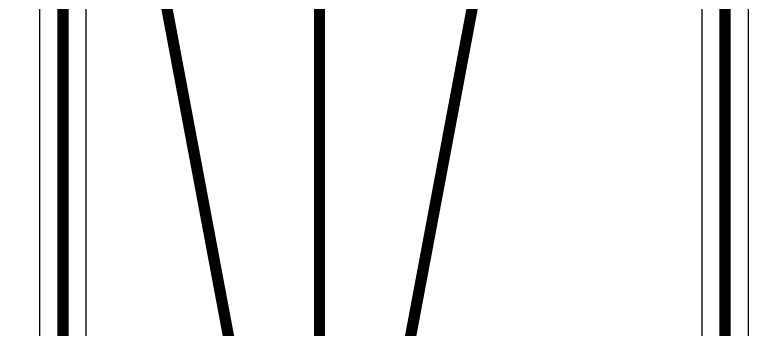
# Model space of a CAD drawing. Header units: inches. Extents: x -0.14 to 3.29, y -0.08 to 7.88.
# Drawn here: x 1.362 to 1.889, y 5.462 to 5.682 of the extents above; entities that cross this region are included whole.
import ezdxf

# ---------------------------------------------------------------- set-up
doc = ezdxf.new("R2010")
doc.units = ezdxf.units.IN
doc.header["$MEASUREMENT"] = 0
doc.layers.add('Bottom Layer', color=5, linetype='Continuous')
doc.layers.add('PCBD Notes', color=76, linetype='Continuous')

msp = doc.modelspace()

# ---------------------------------------------------------------- linework, layer by layer
at = {"layer": 'Bottom Layer'}
for p, q in [((1.87502, 5.20516), (1.87502, 6.18384)), ((1.84239, 6.17415), (1.84239, 5.22144)), ((1.37888, 5.97679), (1.37888, 5.38438)), ((1.41151, 5.38438), (1.41151, 5.97679))]:
    msp.add_line(p, q, dxfattribs=at)
for points in [[(1.8587, 5.20516, 0.008, 0.008, 0), (1.8587, 6.18384, 0.008, 0.008, 0)], [(1.3952, 5.36441, 0.008, 0.008, 0), (1.3952, 5.99677, 0.008, 0.008, 0)]]:
    msp.add_lwpolyline(points, format="xyseb", dxfattribs=at)
at = {"layer": 'PCBD Notes'}
for points in [[(1.08268, 2.5, 0.00787, 0.00787, 0), (2.06693, 7.73622, 0.00787, 0.00787, 0)], [(1.08268, 7.73622, 0.00787, 0.00787, 0), (2.06693, 2.5, 0.00787, 0.00787, 0)], [(1.5748, 2.1, 0.00787, 0.00787, 0), (1.5748, 5.93701, 0.00787, 0.00787, 0)]]:
    msp.add_lwpolyline(points, format="xyseb", dxfattribs=at)

doc.saveas('drawing.dxf')
